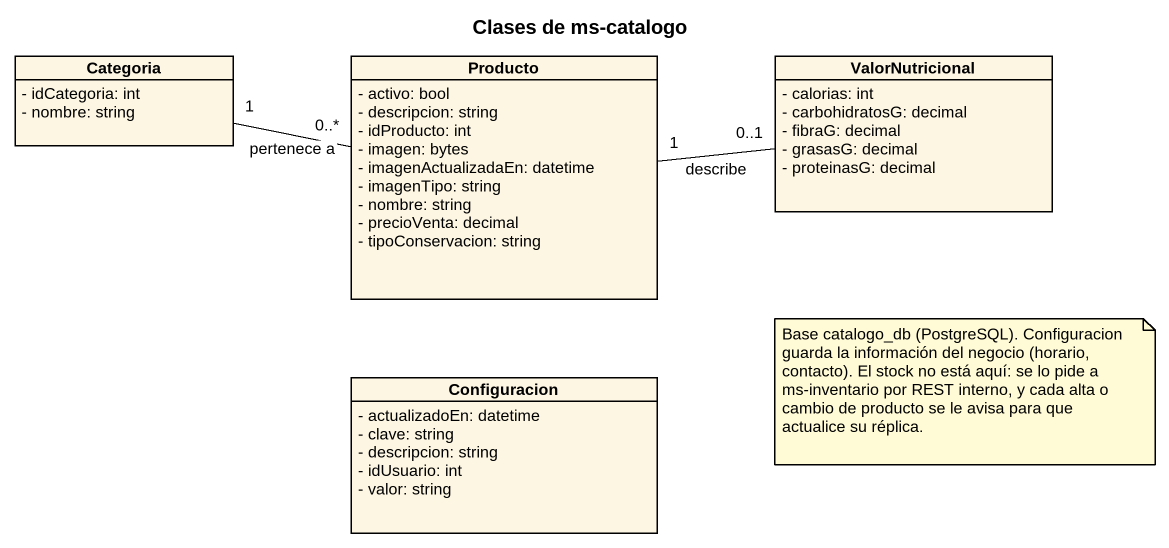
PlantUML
@startuml
title Clases de ms-catalogo
hide circle
hide empty members
skinparam classAttributeIconSize 0
class Categoria {
  - idCategoria: int
  - nombre: string
}
class Producto {
  - activo: bool
  - descripcion: string
  - idProducto: int
  - imagen: bytes
  - imagenActualizadaEn: datetime
  - imagenTipo: string
  - nombre: string
  - precioVenta: decimal
  - tipoConservacion: string
}
class ValorNutricional {
  - calorias: int
  - carbohidratosG: decimal
  - fibraG: decimal
  - grasasG: decimal
  - proteinasG: decimal
}
class Configuracion {
  - actualizadoEn: datetime
  - clave: string
  - descripcion: string
  - idUsuario: int
  - valor: string
}
Producto "0..*" -left- "1" Categoria : pertenece a
ValorNutricional "0..1" -left- "1" Producto : describe
note as N1
  Base catalogo_db (PostgreSQL). Configuracion guarda la información del negocio (horario, contacto). El stock no está aquí: se lo pide a ms-inventario por REST interno, y cada alta o cambio de producto se le avisa para que actualice su réplica.
end note
@enduml
